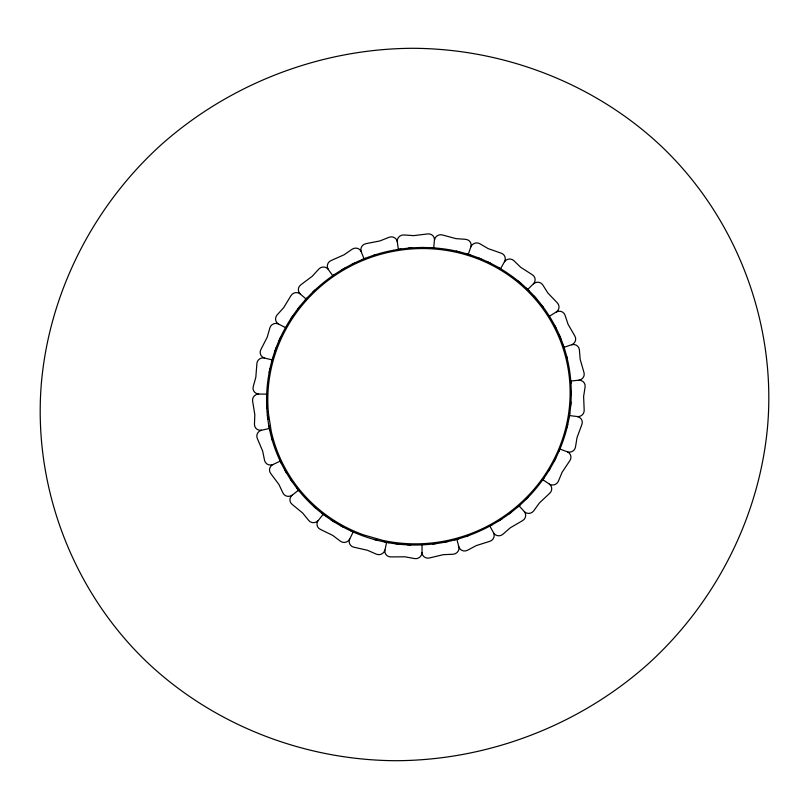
<?xml version="1.0" encoding="UTF-8"?>
<svg xmlns="http://www.w3.org/2000/svg" width="809" height="809" viewBox="0 0 809 809"><rect width="100%" height="100%" fill="white"/><g stroke="black" fill="none" stroke-linecap="round" stroke-linejoin="round"><path stroke-width="1.21" d="M266.646 404.389L266.859 408.262M434.696 247.958L433.705 247.908L434.494 239.454A6.118 5.916 -22.9 0 0 427.557 233.943L413.692 235.631L403.944 234.964A6.128 5.926 -22.9 0 0 397.239 241.446L398.352 249.425L397.361 249.566M570.901 402.103L570.567 406.209M571.184 395.166L571.235 391.293M421.813 544.861L421.6 544.882C378.976 546.864 335.745 530.198 306.287 499.153C292.929 485.097 282.422 468.36 275.586 450.219C260.589 410.527 264.644 364.647 285.415 327.776L285.617 327.402C306.692 289.541 344.229 261.651 386.338 251.741C405.774 247.18 426.04 246.28 445.779 249.182C487.756 255.31 526.78 279.944 549.291 316.066L549.513 316.41C572.105 352.117 577.292 397.755 564.106 437.8C557.947 456.61 548.108 474.155 535.366 489.303C507.415 522.462 465.357 543.051 422.025 544.861L422.035 553.265A6.118 5.916 -22.9 0 0 429.599 557.927L443.211 554.691L453 554.246A6.128 5.926 -22.9 0 0 458.905 547.066L456.852 539.269M569.748 413.055L569.162 416.989M266.687 393.649L266.646 396.491M269.225 372.282L270.034 368.57M386.621 542.283L384.831 550.646A6.118 5.916 -22.9 0 0 391.05 556.916L404.975 556.804L414.552 558.574A6.128 5.926 -22.9 0 0 421.954 552.871L421.964 552.689M434.494 240.04L434.524 239.848A6.128 5.926 -22.9 0 1 442.543 235.004L455.872 238.615L465.61 239.333A6.118 5.916 -22.9 0 1 471.03 246.28L468.29 254.329L466.894 253.955M567.665 424.442L566.988 427.587M271.693 361.704L272.835 357.74M384.902 550.059L384.841 550.241A6.128 5.926 -22.9 0 1 376.327 554.155L367.488 550.272L353.998 547.238A6.118 5.916 -22.9 0 1 349.458 539.694L353.149 531.968M274.979 351.167L276.354 347.344M560.283 448.166L558.817 451.543M279.186 340.498L280.592 337.292M470.889 246.856L470.959 246.684A6.128 5.926 -22.9 0 1 479.858 243.742L488.151 248.616L501.155 253.177A6.118 5.916 -22.9 0 1 504.755 261.196L500.619 268.719M555.783 458.116L553.892 461.787M550.504 467.855L548.371 471.394M291.2 318.281L293.212 315.389M349.67 539.138L349.569 539.31A6.128 5.926 -22.9 0 1 340.407 541.221L332.782 535.427L320.445 529.41A6.118 5.916 -22.9 0 1 317.836 521.016L323.206 514.302L325.289 515.768M544.346 477.462L542.242 480.506M297.57 309.321L300.119 306.105M504.482 261.732L504.594 261.57A6.128 5.926 -22.9 0 1 513.897 260.7L520.763 267.344L532.271 274.726A6.118 5.916 -22.9 0 1 533.849 283.393L527.67 289.531M304.629 300.756L307.44 297.651M528.105 497.262L525.759 499.547M318.17 520.521L318.038 520.662A6.128 5.926 -22.9 0 1 308.725 520.47L302.708 513.078L292.201 504.411A6.118 5.916 -22.9 0 1 291.665 495.604L298.491 490.214L299.077 490.972M312.476 292.514L315.247 289.814M520.126 504.867L517.032 507.516M533.465 283.848L533.606 283.726A6.128 5.926 -22.9 0 1 542.809 284.97L547.885 293.01L557.27 302.839A6.118 5.916 -22.9 0 1 556.754 311.667L549.392 316.238M332.368 275.96L334.815 274.352M511.551 511.966L508.183 514.504M502.318 518.569L498.981 520.763M292.1 495.189L291.938 495.3A6.128 5.916 -22.9 0 1 282.978 493.015L278.903 484.429L270.782 473.578A6.128 5.916 -22.9 0 1 272.35 464.841L280.227 461.1M341.661 269.973L345.13 267.991M491.973 524.879L489.425 526.335M351.419 264.614L355.212 262.753M556.268 312.031L556.44 311.94A6.118 5.916 -22.9 0 1 565.046 315.227L568.049 324.247L574.805 335.978A6.128 5.926 -22.9 0 1 572.216 344.503L563.944 347.354M361.684 259.871L365.456 258.314M469.26 535.336L465.579 536.589M272.866 464.538L272.684 464.609A6.118 5.916 -22.9 0 1 264.553 460.351L262.652 451.028L257.353 438.579A6.128 5.926 -22.9 0 1 260.933 430.378L269.458 428.477M372.787 255.695L375.902 254.633M458.693 538.764L454.628 539.866M571.66 344.755L571.852 344.705A6.118 5.916 -22.9 0 1 579.396 349.862L580.174 359.368L583.936 372.362A6.128 5.926 -22.9 0 1 579.426 380.129L570.83 381.049L570.921 383.405M447.771 541.484L443.726 542.313M398.341 249.374L401.062 249.051M436.294 543.486L432.785 543.972M261.509 430.196L261.317 430.226A6.118 5.916 -22.9 0 1 254.461 424.229L254.815 414.673L252.641 401.294A6.128 5.926 -22.9 0 1 258.031 394.074L266.687 394.135M408.353 248.181L412.509 247.867M419.507 247.564L423.673 247.524M410.83 544.912L407.301 544.73M578.829 380.25L579.022 380.24A6.118 5.916 -22.9 0 1 585.099 386.995L583.613 396.471L584.179 410.042A6.128 5.926 -22.9 0 1 577.97 416.625L569.374 415.573M430.985 247.756L433.715 247.847M399.838 544.204L395.763 543.719M258.637 394.023L258.445 394.003A6.118 5.916 -22.9 0 1 253.227 386.591L255.826 377.318L256.878 363.737A6.128 5.926 -22.9 0 1 263.815 357.881L272.208 359.904M388.856 542.697L384.76 541.949M456.316 251.164L459.472 251.963M577.373 416.605L577.565 416.645A6.118 5.916 -22.9 0 1 581.843 424.624L577.05 437.497L575.502 446.972A6.128 5.926 -22.9 0 1 567.948 452.019L559.899 449.066M377.793 540.361L374.071 539.431M468.29 254.329L470.717 255.179M264.401 357.972L264.219 357.912A6.118 5.916 -22.9 0 1 260.923 349.478L267.213 337.191L269.862 327.928A6.128 5.926 -22.9 0 1 277.952 323.762L285.526 327.594M353.594 532.17L350.995 530.947M477.29 257.505L481.153 259.032M487.554 261.863L491.103 263.542M567.372 451.867L567.544 451.948A6.118 5.916 -22.9 0 1 569.809 460.715L562.124 472.244L558.392 481.173A6.128 5.926 -22.9 0 1 549.887 484.409L542.849 479.727M343.835 527.438L340.417 525.537M498.111 267.324L500.205 268.457M334.41 521.977L330.942 519.742M278.498 323.984L278.336 323.883A6.118 5.916 -22.9 0 1 277.143 314.893L283.706 307.642L290.876 295.811A6.128 5.926 -22.9 0 1 299.684 293.546L306.166 299.057M323.206 514.302L322.103 513.391M518.245 281.077L521.117 283.534M549.372 484.126L549.523 484.237A6.118 5.916 -22.9 0 1 549.635 493.338L539.472 502.885L533.758 510.782A6.128 5.926 -22.9 0 1 524.768 512.046L519.065 505.878M316.279 508.558L313.841 506.474M526.346 288.226L529.268 291.088M300.169 293.889L300.028 293.758A6.118 5.916 -22.9 0 1 300.999 284.677L312.193 276.314L318.797 269.094A6.128 5.926 -22.9 0 1 327.847 268.861L332.782 275.687M533.98 296.043L536.65 299.037M298.44 490.244L296.852 488.11M541.241 304.71L543.365 307.43M524.333 511.642L524.454 511.794A6.118 5.916 -22.9 0 1 522.412 520.723L510.327 527.781L502.935 534.223A6.128 5.926 -22.9 0 1 493.935 533.434L489.88 526.113M292.595 482.397L290.33 479.039M286.72 473.285L284.687 469.786M554.701 325.501L556.218 328.585M328.232 269.306L328.13 269.144A6.128 5.926 -22.9 0 1 331.215 260.488L344.017 254.825L352.107 249.243A6.128 5.916 -22.9 0 1 360.925 251.053L364.101 258.88M281.401 463.476L279.803 460.23M559.322 335.169L560.849 338.87M493.611 532.949L493.692 533.121A6.128 5.926 -22.9 0 1 489.607 541.393L476.258 545.59L467.582 550.231A6.128 5.916 -22.9 0 1 459.067 547.43L458.865 546.874M563.236 345.241L564.53 349.104M272.309 440.268L271.5 437.184M361.188 251.579L361.127 251.397A6.128 5.926 -22.9 0 1 366.164 243.61L379.886 240.951L389.028 237.31A6.118 5.916 -22.9 0 1 397.128 241.072L397.259 241.638M566.462 355.818L567.412 359.459M269.721 429.872L268.982 425.999M267.89 419.224L267.405 415.169M268.295 412.368L271.248 431.369A151.698 146.672 -22.9 0 0 363.737 534.931L382.576 540.331A151.91 146.874 -22.9 0 0 568.778 412.327A151.91 146.874 -22.9 0 0 422.601 248.555A151.91 146.874 -22.9 0 0 268.355 412.357M41.441 382.445C32.39 486.573 73.073 592.946 149.412 664.371C215.993 726.199 305.964 760.46 396.653 760.703C488.676 760.207 579.497 725.238 648.14 663.946C715.389 602.927 759.348 517.163 767.569 426.555C776.61 322.427 735.927 216.054 659.588 144.629C593.007 82.801 503.036 48.54 412.347 48.297C320.324 48.793 229.503 83.762 160.86 145.054C93.611 206.073 49.652 291.837 41.441 382.445"/></g></svg>
